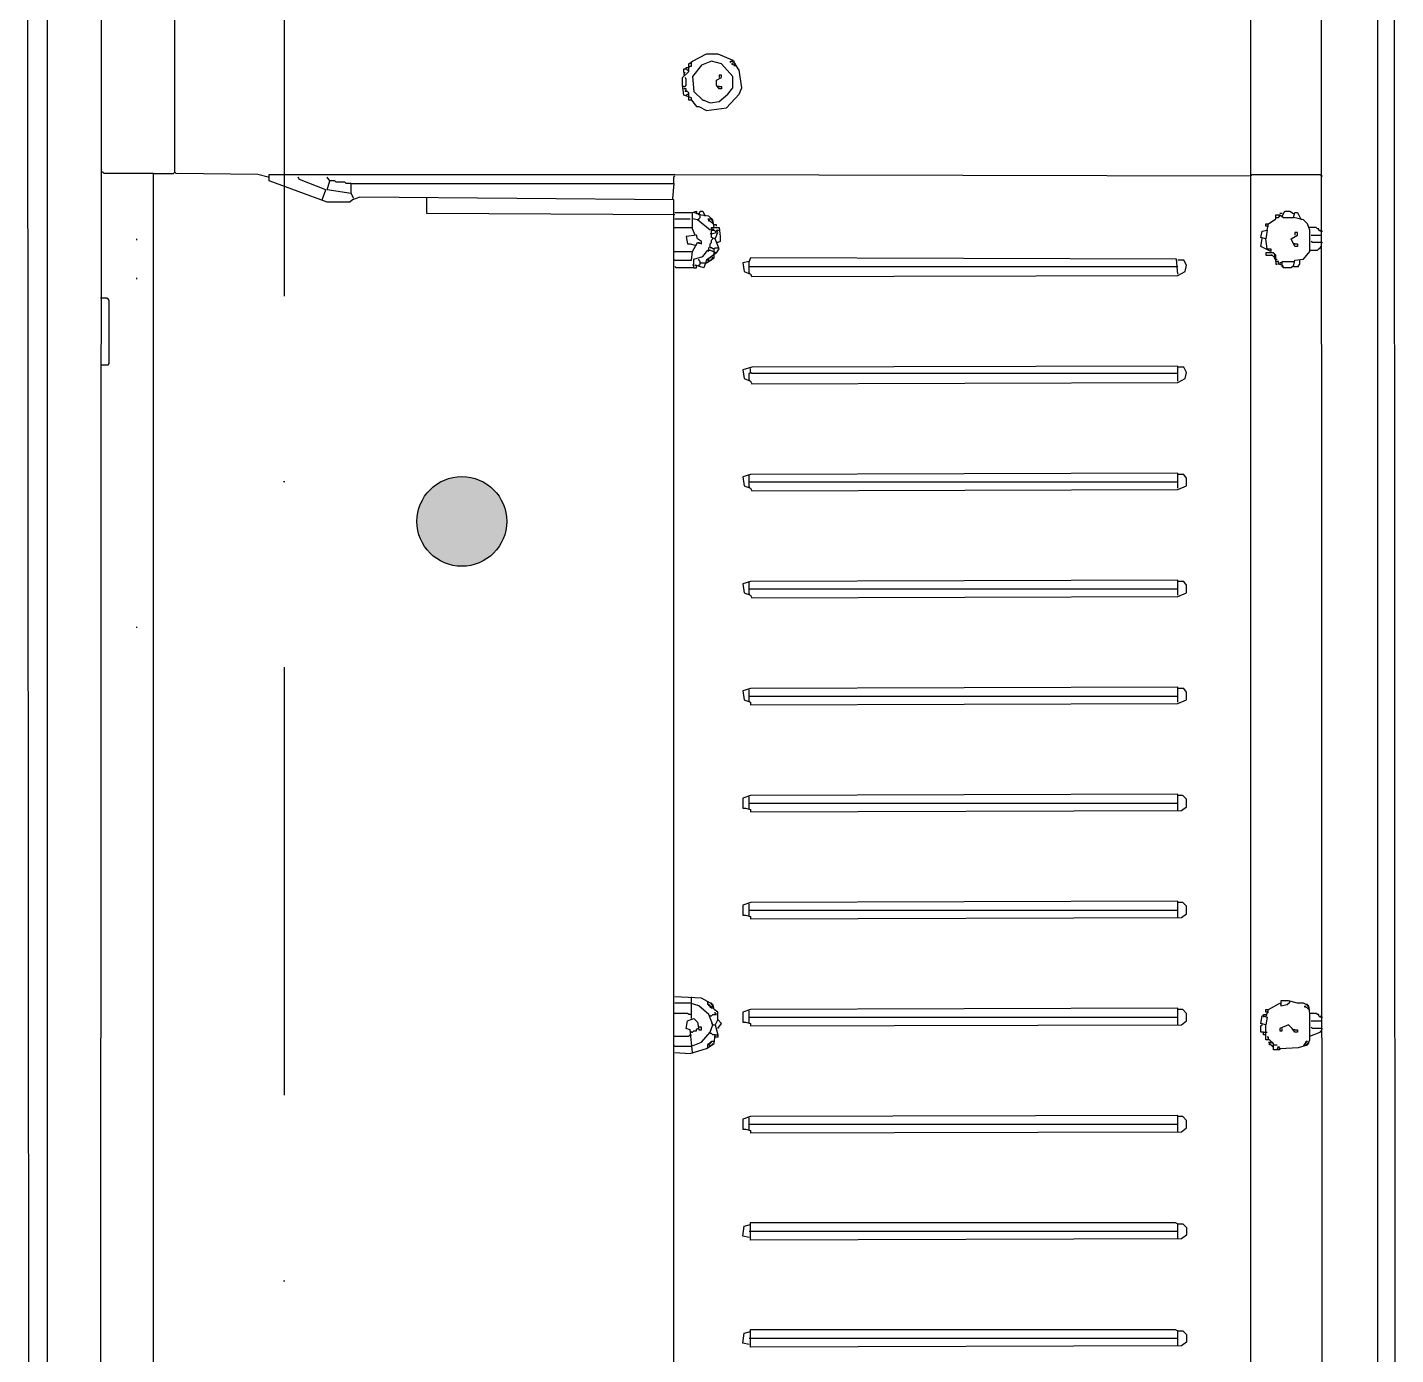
# Model space of a CAD drawing. Extents: x 3792242 to 5145247, y -1546315 to -1031918.
# Drawn here: x 4033513 to 4034280, y -1491905 to -1491160 of the extents above; entities that cross this region are included whole.
import ezdxf

# ---------------------------------------------------------------- set-up
doc = ezdxf.new("R2010")
doc.units = 0
doc.header["$MEASUREMENT"] = 0
doc.linetypes.add('BODKOCIARKOVANA_3', pattern=[5.6, 3, -1.3, 0, -1.3])
doc.layers.add('osi', color=253, linetype='CONTINUOUS')
doc.layers.add('ZZ-chladenie', color=133, linetype='CONTINUOUS')

msp = doc.modelspace()

# ---------------------------------------------------------------- hatches: boundary and pattern name
at = {"layer": 'ZZ-chladenie'}
h = msp.add_hatch(color=256, dxfattribs=at)
h.dxf.hatch_style = 1
h.paths.add_polyline_path([(4033781.784, -1491437.396, 1), (4033731.469, -1491437.396, 1)])

# ---------------------------------------------------------------- linework, layer by layer
at = {"layer": 'osi', "linetype": 'BODKOCIARKOVANA_3', "ltscale": 80}
msp.add_line((4033657.044, -1487486.244), (4033657.044, -1507826.838), dxfattribs=at)
at = {"layer": 'ZZ-chladenie'}
for p, q in [((4033524.441, -1492530.108), (4033524.441, -1490842.64)), ((4034270.034, -1491908.781), (4034270.034, -1490842.64)), ((4033514.557, -1492529.402), (4033513.144, -1490863.822)), ((4033595.753, -1491241.56), (4033595.753, -1490864.528)), ((4034198.723, -1492429.848), (4034198.723, -1490864.528)), ((4034238.967, -1492287.226), (4034238.262, -1490864.528)), ((4034279.918, -1492397.37), (4034279.213, -1490864.528)), ((4033554.095, -1492530.108), (4033554.801, -1491044.572)), ((4033885.941, -1491179.428), (4033893.707, -1491175.192)), ((4033893.707, -1491175.192), (4033900.062, -1491175.192)), ((4033900.062, -1491175.192), (4033908.534, -1491178.722)), ((4033882.41, -1491183.664), (4033882.41, -1491182.958)), ((4033882.41, -1491182.958), (4033883.822, -1491182.958)), ((4033883.822, -1491180.84), (4033885.941, -1491179.428)), ((4033883.822, -1491185.077), (4033883.822, -1491180.84)), ((4033883.822, -1491182.958), (4033884.529, -1491182.252)), ((4033884.529, -1491182.252), (4033885.234, -1491182.252)), ((4033885.234, -1491180.84), (4033885.234, -1491180.134)), ((4033885.234, -1491182.252), (4033885.234, -1491180.84)), ((4033890.883, -1491181.546), (4033885.941, -1491187.901)), ((4033896.532, -1491179.428), (4033890.883, -1491181.546)), ((4033902.18, -1491180.84), (4033896.532, -1491179.428)), ((4033908.534, -1491187.901), (4033902.18, -1491180.84)), ((4033908.534, -1491178.722), (4033907.122, -1491180.134)), ((4033907.122, -1491180.134), (4033907.122, -1491179.428)), ((4033907.122, -1491179.428), (4033908.534, -1491179.428)), ((4033909.24, -1491180.134), (4033907.828, -1491180.84)), ((4033907.828, -1491180.84), (4033910.653, -1491182.252)), ((4033909.24, -1491179.428), (4033908.534, -1491179.428)), ((4033909.24, -1491180.134), (4033909.24, -1491179.428)), ((4033909.946, -1491180.84), (4033909.24, -1491180.134)), ((4033912.065, -1491184.37), (4033909.24, -1491180.134)), ((4033909.24, -1491181.546), (4033909.946, -1491180.84)), ((4033909.24, -1491181.546), (4033909.24, -1491182.252)), ((4033880.292, -1491188.606), (4033883.822, -1491185.077)), ((4033880.292, -1491192.843), (4033880.292, -1491188.606)), ((4033880.998, -1491185.782), (4033880.998, -1491183.664)), ((4033880.998, -1491183.664), (4033882.41, -1491183.664)), ((4033880.998, -1491185.782), (4033881.704, -1491185.782)), ((4033881.704, -1491185.782), (4033880.998, -1491186.489)), ((4033880.998, -1491186.489), (4033880.998, -1491187.194)), ((4033880.998, -1491187.194), (4033881.704, -1491187.194)), ((4033882.41, -1491189.313), (4033881.704, -1491188.606)), ((4033882.41, -1491183.664), (4033883.117, -1491184.37)), ((4033882.41, -1491192.843), (4033882.41, -1491189.313)), ((4033883.117, -1491184.37), (4033883.822, -1491184.37)), ((4033885.941, -1491187.901), (4033886.646, -1491196.373)), ((4033899.356, -1491190.018), (4033902.18, -1491188.606)), ((4033899.356, -1491192.843), (4033899.356, -1491190.018)), ((4033902.18, -1491187.194), (4033900.768, -1491187.194)), ((4033900.768, -1491187.194), (4033900.768, -1491188.606)), ((4033902.18, -1491188.606), (4033902.18, -1491187.194)), ((4033908.534, -1491194.255), (4033908.534, -1491187.901)), ((4033913.477, -1491194.255), (4033912.065, -1491184.37)), ((4033880.998, -1491198.492), (4033880.292, -1491192.843)), ((4033880.998, -1491193.549), (4033880.292, -1491193.549)), ((4033880.998, -1491193.549), (4033881.704, -1491193.549)), ((4033882.41, -1491194.961), (4033880.998, -1491194.961)), ((4033885.234, -1491199.904), (4033880.998, -1491198.492)), ((4033881.704, -1491193.549), (4033882.41, -1491192.843)), ((4033881.704, -1491196.373), (4033882.41, -1491195.667)), ((4033883.117, -1491196.373), (4033881.704, -1491196.373)), ((4033882.41, -1491195.667), (4033882.41, -1491194.961)), ((4033882.41, -1491198.492), (4033883.117, -1491197.785)), ((4033883.822, -1491197.08), (4033883.117, -1491196.373)), ((4033883.117, -1491197.785), (4033883.822, -1491197.785)), ((4033883.822, -1491199.904), (4033883.822, -1491197.08)), ((4033886.646, -1491196.373), (4033891.589, -1491201.316)), ((4033900.768, -1491194.961), (4033899.356, -1491192.843)), ((4033900.768, -1491193.549), (4033900.062, -1491193.549)), ((4033900.768, -1491193.549), (4033902.18, -1491193.549)), ((4033902.18, -1491194.961), (4033900.768, -1491194.961)), ((4033900.768, -1491202.021), (4033905.71, -1491197.785)), ((4033902.18, -1491193.549), (4033902.18, -1491194.961)), ((4033905.004, -1491205.552), (4033912.065, -1491197.785)), ((4033905.71, -1491197.785), (4033908.534, -1491194.255)), ((4033912.065, -1491197.785), (4033913.477, -1491194.255)), ((4033883.822, -1491201.316), (4033883.822, -1491199.904)), ((4033885.234, -1491201.316), (4033883.822, -1491201.316)), ((4033885.234, -1491201.316), (4033885.234, -1491199.904)), ((4033885.234, -1491201.316), (4033885.941, -1491202.021)), ((4033885.234, -1491201.316), (4033888.059, -1491204.846)), ((4033888.059, -1491204.846), (4033889.471, -1491204.846)), ((4033889.471, -1491204.846), (4033893.707, -1491206.964)), ((4033891.589, -1491201.316), (4033892.295, -1491201.316)), ((4033892.295, -1491201.316), (4033895.825, -1491202.728)), ((4033893.707, -1491206.964), (4033905.004, -1491205.552)), ((4033895.825, -1491202.728), (4033900.768, -1491202.021)), ((4033555.508, -1491241.56), (4033554.801, -1491241.56)), ((4033556.214, -1491242.267), (4033555.508, -1491241.56)), ((4033583.75, -1491242.267), (4033556.214, -1491242.267)), ((4033583.75, -1492429.848), (4033583.75, -1491242.267)), ((4033583.75, -1491242.267), (4033595.047, -1491242.267)), ((4033595.047, -1491242.267), (4033595.753, -1491241.56)), ((4033596.459, -1491242.267), (4033595.753, -1491241.56)), ((4033642.352, -1491242.973), (4033596.459, -1491242.267)), ((4033648.001, -1491244.385), (4033642.352, -1491242.973)), ((4033648.706, -1491246.503), (4033648.706, -1491242.973)), ((4033648.706, -1491242.973), (4033876.056, -1491242.973)), ((4033665.652, -1491245.797), (4033664.946, -1491244.385)), ((4033682.597, -1491246.503), (4033681.185, -1491244.385)), ((4033875.35, -1491244.385), (4033876.056, -1491243.679)), ((4033875.35, -1491247.915), (4033875.35, -1491244.385)), ((4033876.056, -1491242.973), (4034198.723, -1491243.679)), ((4034198.723, -1491243.679), (4034199.428, -1491242.973)), ((4034199.428, -1491242.973), (4034237.555, -1491242.973)), ((4034237.555, -1491242.973), (4034238.262, -1491243.679)), ((4034238.262, -1491243.679), (4034238.967, -1491243.679)), ((4033681.185, -1491258.506), (4033648.706, -1491246.503)), ((4033680.479, -1491251.446), (4033665.652, -1491245.797)), ((4033678.361, -1491257.094), (4033680.479, -1491251.446)), ((4033681.185, -1491251.446), (4033682.597, -1491246.503)), ((4033694.6, -1491253.563), (4033681.185, -1491251.446)), ((4033685.421, -1491246.503), (4033682.597, -1491246.503)), ((4033686.127, -1491247.209), (4033685.421, -1491246.503)), ((4033691.07, -1491247.209), (4033686.127, -1491247.209)), ((4033691.776, -1491247.915), (4033691.07, -1491247.209)), ((4033694.6, -1491247.915), (4033691.776, -1491247.915)), ((4033694.6, -1491253.563), (4033694.6, -1491247.915)), ((4033694.6, -1491247.915), (4033875.35, -1491247.915)), ((4033875.35, -1491247.915), (4033874.643, -1491256.388)), ((4033693.894, -1491258.506), (4033681.185, -1491258.506)), ((4033695.306, -1491257.094), (4033693.894, -1491258.506)), ((4033696.012, -1491256.388), (4033694.6, -1491253.563)), ((4033699.543, -1491255.682), (4033695.306, -1491257.094)), ((4033875.35, -1491257.094), (4033699.543, -1491255.682)), ((4033736.963, -1491256.388), (4033736.963, -1491255.682)), ((4033736.963, -1491264.86), (4033736.963, -1491256.388)), ((4033874.643, -1491256.388), (4033874.643, -1491257.094)), ((4033875.35, -1492402.313), (4033875.35, -1491257.094)), ((4033876.056, -1491265.567), (4033736.963, -1491264.86)), ((4033876.056, -1491264.154), (4033885.234, -1491264.154)), ((4033876.056, -1491267.685), (4033884.529, -1491267.685)), ((4033885.941, -1491264.154), (4033888.059, -1491263.448)), ((4033885.941, -1491273.333), (4033885.941, -1491264.154)), ((4033888.765, -1491268.391), (4033885.941, -1491267.685)), ((4033888.059, -1491264.86), (4033886.646, -1491264.154)), ((4033888.059, -1491263.448), (4033888.059, -1491264.86)), ((4033888.059, -1491264.86), (4033889.471, -1491264.86)), ((4033889.471, -1491265.567), (4033890.177, -1491263.448)), ((4033890.177, -1491265.567), (4033889.471, -1491264.86)), ((4033895.12, -1491266.272), (4033889.471, -1491265.567)), ((4033889.471, -1491267.685), (4033890.177, -1491266.979)), ((4033889.471, -1491268.391), (4033889.471, -1491267.685)), ((4033890.177, -1491263.448), (4033891.589, -1491263.448)), ((4033890.177, -1491266.272), (4033890.177, -1491265.567)), ((4033890.177, -1491266.979), (4033890.177, -1491266.272)), ((4033891.589, -1491263.448), (4033893.001, -1491266.272)), ((4033897.944, -1491271.215), (4033894.413, -1491267.685)), ((4033894.413, -1491267.685), (4033895.825, -1491267.685)), ((4033897.237, -1491268.391), (4033895.12, -1491266.272)), ((4033896.532, -1491267.685), (4033895.825, -1491267.685)), ((4033896.532, -1491268.391), (4033896.532, -1491267.685)), ((4034208.607, -1491270.509), (4034212.843, -1491267.685)), ((4034212.843, -1491267.685), (4034212.843, -1491265.567)), ((4034212.843, -1491265.567), (4034214.961, -1491265.567)), ((4034212.843, -1491266.979), (4034214.255, -1491266.979)), ((4034214.255, -1491266.979), (4034214.961, -1491266.272)), ((4034214.961, -1491266.272), (4034214.255, -1491266.272)), ((4034216.374, -1491264.86), (4034214.961, -1491264.86)), ((4034214.961, -1491265.567), (4034217.08, -1491266.979)), ((4034216.374, -1491266.272), (4034217.786, -1491263.448)), ((4034216.374, -1491266.272), (4034216.374, -1491266.979)), ((4034217.08, -1491266.979), (4034222.728, -1491266.979)), ((4034217.786, -1491263.448), (4034220.61, -1491263.448)), ((4034220.61, -1491263.448), (4034222.728, -1491264.86)), ((4034222.728, -1491266.979), (4034223.434, -1491264.154)), ((4034228.376, -1491268.391), (4034222.728, -1491266.979)), ((4034223.434, -1491264.154), (4034224.846, -1491264.154)), ((4034224.846, -1491264.154), (4034226.964, -1491268.391)), ((4033875.35, -1491272.627), (4033885.234, -1491272.627)), ((4033887.353, -1491276.863), (4033885.941, -1491273.333)), ((4033895.825, -1491274.039), (4033888.765, -1491268.391)), ((4033895.12, -1491269.097), (4033895.12, -1491268.391)), ((4033895.825, -1491269.097), (4033895.12, -1491269.097)), ((4033895.825, -1491269.097), (4033896.532, -1491269.803)), ((4033897.237, -1491269.097), (4033896.532, -1491268.391)), ((4033896.532, -1491269.803), (4033897.237, -1491269.097)), ((4033896.532, -1491269.803), (4033897.237, -1491269.097)), ((4033896.532, -1491278.275), (4033896.532, -1491272.627)), ((4033896.532, -1491272.627), (4033900.768, -1491272.627)), ((4033897.237, -1491273.333), (4033896.532, -1491274.039)), ((4033896.532, -1491274.039), (4033897.944, -1491274.039)), ((4033896.532, -1491276.157), (4033899.356, -1491275.451)), ((4033897.944, -1491272.627), (4033897.237, -1491268.391)), ((4033899.356, -1491275.451), (4033897.237, -1491273.333)), ((4033899.356, -1491271.215), (4033897.944, -1491271.215)), ((4033898.649, -1491278.982), (4033900.062, -1491275.451)), ((4033899.356, -1491271.921), (4033899.356, -1491271.215)), ((4033900.062, -1491275.451), (4033899.356, -1491274.039)), ((4033899.356, -1491274.039), (4033900.768, -1491274.039)), ((4033900.768, -1491272.627), (4033901.474, -1491277.57)), ((4034204.371, -1491278.275), (4034205.077, -1491274.745)), ((4034205.077, -1491274.745), (4034207.901, -1491274.039)), ((4034207.195, -1491271.921), (4034207.195, -1491270.509)), ((4034207.195, -1491270.509), (4034208.607, -1491270.509)), ((4034207.901, -1491271.921), (4034207.195, -1491271.921)), ((4034207.901, -1491274.039), (4034207.195, -1491278.982)), ((4034207.901, -1491274.039), (4034208.607, -1491270.509)), ((4034207.901, -1491271.921), (4034208.607, -1491271.921)), ((4034224.846, -1491275.451), (4034223.434, -1491275.451)), ((4034223.434, -1491275.451), (4034223.434, -1491276.863)), ((4034224.846, -1491276.863), (4034224.846, -1491275.451)), ((4034230.495, -1491270.509), (4034228.376, -1491268.391)), ((4034231.907, -1491274.039), (4034230.495, -1491270.509)), ((4034235.437, -1491272.627), (4034231.2, -1491272.627)), ((4034231.907, -1491286.042), (4034231.907, -1491274.039)), ((4034236.143, -1491273.333), (4034235.437, -1491272.627)), ((4034236.849, -1491273.333), (4034236.143, -1491273.333)), ((4034236.849, -1491274.039), (4034236.849, -1491273.333)), ((4034237.555, -1491274.745), (4034236.849, -1491274.039)), ((4034238.262, -1491274.745), (4034237.555, -1491274.039)), ((4034238.262, -1491274.745), (4034237.555, -1491274.745)), ((4034238.262, -1491274.745), (4034238.967, -1491274.745)), ((4033574.571, -1491279.687), (4033574.571, -1491278.982)), ((4033888.059, -1491276.863), (4033882.41, -1491277.57)), ((4033882.41, -1491277.57), (4033883.117, -1491281.806)), ((4033883.117, -1491281.806), (4033884.529, -1491281.806)), ((4033884.529, -1491281.806), (4033887.353, -1491282.511)), ((4033885.941, -1491286.042), (4033888.765, -1491281.099)), ((4033887.353, -1491282.511), (4033888.059, -1491282.511)), ((4033888.765, -1491278.982), (4033888.059, -1491276.863)), ((4033890.883, -1491280.394), (4033888.765, -1491278.982)), ((4033888.765, -1491281.099), (4033889.471, -1491281.099)), ((4033889.471, -1491281.099), (4033889.471, -1491281.806)), ((4033889.471, -1491281.099), (4033890.883, -1491281.806)), ((4033890.883, -1491281.806), (4033890.883, -1491280.394)), ((4033896.532, -1491276.157), (4033895.825, -1491276.157)), ((4033895.825, -1491281.806), (4033896.532, -1491281.099)), ((4033895.825, -1491283.218), (4033895.825, -1491281.806)), ((4033898.649, -1491278.982), (4033896.532, -1491278.275)), ((4033896.532, -1491279.687), (4033897.237, -1491278.982)), ((4033896.532, -1491281.099), (4033896.532, -1491279.687)), ((4033897.237, -1491278.982), (4033897.237, -1491278.275)), ((4033900.768, -1491284.63), (4033898.649, -1491278.982)), ((4033900.062, -1491281.099), (4033899.356, -1491281.099)), ((4033901.474, -1491280.394), (4033900.062, -1491281.099)), ((4033901.474, -1491277.57), (4033901.474, -1491280.394)), ((4034207.195, -1491278.982), (4034204.371, -1491278.275)), ((4034204.371, -1491283.218), (4034205.077, -1491278.982)), ((4034205.077, -1491278.982), (4034205.077, -1491278.275)), ((4034207.901, -1491284.63), (4034207.195, -1491278.982)), ((4034221.316, -1491278.982), (4034224.846, -1491276.863)), ((4034223.434, -1491283.218), (4034221.316, -1491278.982)), ((4034223.434, -1491281.806), (4034222.728, -1491281.806)), ((4034223.434, -1491281.806), (4034224.846, -1491281.806)), ((4034224.846, -1491281.806), (4034224.846, -1491283.218)), ((4034232.613, -1491276.863), (4034238.262, -1491276.863)), ((4034233.319, -1491281.099), (4034232.613, -1491280.394)), ((4034238.262, -1491281.099), (4034233.319, -1491281.099)), ((4034238.262, -1491281.099), (4034238.967, -1491281.099)), ((4033875.35, -1491286.042), (4033885.234, -1491286.042)), ((4033885.234, -1491290.985), (4033885.941, -1491286.042)), ((4033886.646, -1491290.278), (4033891.589, -1491288.866)), ((4033886.646, -1491295.221), (4033886.646, -1491290.278)), ((4033889.471, -1491290.985), (4033889.471, -1491290.278)), ((4033891.589, -1491288.866), (4033894.413, -1491285.336)), ((4033899.356, -1491286.748), (4033893.707, -1491290.985)), ((4033893.707, -1491292.397), (4033897.944, -1491289.573)), ((4033895.12, -1491285.336), (4033894.413, -1491286.042)), ((4033894.413, -1491285.336), (4033895.825, -1491285.336)), ((4033894.413, -1491290.985), (4033895.12, -1491290.278)), ((4033895.12, -1491283.924), (4033895.825, -1491283.218)), ((4033895.12, -1491285.336), (4033895.12, -1491283.924)), ((4033895.12, -1491290.278), (4033895.12, -1491289.573)), ((4033895.12, -1491289.573), (4033895.825, -1491289.573)), ((4033896.532, -1491283.924), (4033895.825, -1491283.924)), ((4033895.825, -1491285.336), (4033899.356, -1491286.748)), ((4033896.532, -1491288.866), (4033895.825, -1491289.573)), ((4033897.237, -1491284.63), (4033896.532, -1491283.924)), ((4033897.237, -1491289.573), (4033896.532, -1491288.866)), ((4033896.532, -1491290.278), (4033897.237, -1491289.573)), ((4033896.532, -1491290.985), (4033896.532, -1491290.278)), ((4033897.944, -1491284.63), (4033897.237, -1491284.63)), ((4033897.944, -1491284.63), (4033898.649, -1491283.924)), ((4033897.944, -1491286.042), (4033897.944, -1491284.63)), ((4033897.944, -1491287.454), (4033897.944, -1491286.042)), ((4033897.944, -1491289.573), (4033897.944, -1491287.454)), ((4033898.649, -1491283.924), (4033900.062, -1491283.924)), ((4033899.356, -1491286.748), (4033900.768, -1491284.63)), ((4033918.419, -1491289.573), (4033917.713, -1491291.69)), ((4034157.065, -1491290.278), (4033918.419, -1491289.573)), ((4034157.771, -1491298.751), (4034157.065, -1491290.278)), ((4034210.019, -1491286.042), (4034204.371, -1491283.218)), ((4034211.431, -1491286.748), (4034207.195, -1491286.748)), ((4034207.195, -1491286.748), (4034207.195, -1491288.16)), ((4034207.195, -1491288.16), (4034210.725, -1491288.16)), ((4034207.901, -1491284.63), (4034210.019, -1491284.63)), ((4034210.019, -1491284.63), (4034210.019, -1491286.042)), ((4034210.725, -1491288.16), (4034210.019, -1491288.16)), ((4034211.431, -1491288.866), (4034210.725, -1491288.16)), ((4034210.725, -1491288.16), (4034212.137, -1491289.573)), ((4034212.843, -1491288.16), (4034211.431, -1491286.748)), ((4034212.137, -1491287.454), (4034211.431, -1491287.454)), ((4034212.137, -1491289.573), (4034211.431, -1491288.866)), ((4034212.137, -1491288.16), (4034212.137, -1491287.454)), ((4034212.137, -1491289.573), (4034212.137, -1491288.16)), ((4034212.137, -1491290.278), (4034212.137, -1491289.573)), ((4034212.843, -1491290.278), (4034212.137, -1491290.278)), ((4034212.843, -1491291.69), (4034212.843, -1491288.16)), ((4034212.843, -1491290.278), (4034213.549, -1491290.278)), ((4034224.846, -1491283.218), (4034223.434, -1491283.218)), ((4034223.434, -1491290.985), (4034228.376, -1491290.278)), ((4034228.376, -1491290.278), (4034231.907, -1491286.042)), ((4034231.907, -1491285.336), (4034236.143, -1491285.336)), ((4034236.143, -1491285.336), (4034236.849, -1491284.63)), ((4034236.849, -1491284.63), (4034237.555, -1491283.924)), ((4034237.555, -1491283.924), (4034238.262, -1491283.218)), ((4033876.056, -1491290.985), (4033875.35, -1491290.985)), ((4033876.056, -1491290.985), (4033885.234, -1491290.985)), ((4033876.762, -1491295.221), (4033876.056, -1491294.515)), ((4033886.646, -1491295.221), (4033876.762, -1491295.221)), ((4033886.646, -1491293.809), (4033885.941, -1491293.809)), ((4033886.646, -1491295.221), (4033888.059, -1491295.221)), ((4033892.295, -1491295.221), (4033887.353, -1491293.809)), ((4033887.353, -1491293.809), (4033888.059, -1491293.809)), ((4033888.059, -1491293.809), (4033888.059, -1491294.515)), ((4033888.059, -1491295.221), (4033888.059, -1491294.515)), ((4033890.177, -1491291.69), (4033889.471, -1491290.985)), ((4033889.471, -1491293.809), (4033890.177, -1491293.102)), ((4033889.471, -1491294.515), (4033889.471, -1491293.809)), ((4033890.177, -1491293.102), (4033890.177, -1491291.69)), ((4033890.177, -1491292.397), (4033893.707, -1491292.397)), ((4033893.707, -1491290.985), (4033892.295, -1491295.221)), ((4033894.413, -1491290.985), (4033895.12, -1491291.69)), ((4033895.12, -1491291.69), (4033894.413, -1491290.985)), ((4033895.12, -1491291.69), (4033895.825, -1491290.985)), ((4033895.825, -1491290.985), (4033896.532, -1491290.985)), ((4033917.713, -1491291.69), (4033914.183, -1491292.397)), ((4033914.183, -1491292.397), (4033914.889, -1491297.339)), ((4033914.889, -1491297.339), (4033918.419, -1491298.751)), ((4033917.713, -1491298.045), (4033917.713, -1491291.69)), ((4033917.713, -1491294.515), (4034157.771, -1491294.515)), ((4033917.713, -1491298.045), (4033917.713, -1491298.751)), ((4034161.301, -1491290.985), (4034157.771, -1491290.985)), ((4034157.771, -1491299.457), (4034162.008, -1491297.339)), ((4034162.713, -1491293.809), (4034161.301, -1491290.985)), ((4034162.008, -1491297.339), (4034162.713, -1491293.809)), ((4034212.843, -1491291.69), (4034212.843, -1491293.102)), ((4034214.255, -1491291.69), (4034212.843, -1491291.69)), ((4034212.843, -1491293.102), (4034213.549, -1491293.102)), ((4034214.255, -1491293.102), (4034214.255, -1491291.69)), ((4034216.374, -1491293.809), (4034214.255, -1491293.102)), ((4034216.374, -1491292.397), (4034214.961, -1491292.397)), ((4034214.961, -1491292.397), (4034214.961, -1491293.102)), ((4034216.374, -1491294.515), (4034216.374, -1491291.69)), ((4034216.374, -1491291.69), (4034222.728, -1491291.69)), ((4034216.374, -1491293.809), (4034217.08, -1491294.515)), ((4034217.08, -1491295.221), (4034216.374, -1491294.515)), ((4034221.316, -1491295.221), (4034217.08, -1491295.221)), ((4034222.022, -1491294.515), (4034221.316, -1491295.221)), ((4034222.728, -1491294.515), (4034222.022, -1491294.515)), ((4034222.728, -1491294.515), (4034223.434, -1491290.985)), ((4034222.728, -1491294.515), (4034225.552, -1491294.515)), ((4034225.552, -1491293.809), (4034226.258, -1491293.102)), ((4034225.552, -1491294.515), (4034225.552, -1491293.809)), ((4034226.258, -1491293.102), (4034226.258, -1491290.985)), ((4033574.571, -1491301.575), (4033574.571, -1491300.869)), ((4033918.419, -1491298.751), (4033919.125, -1491300.163)), ((4033919.125, -1491300.163), (4034157.771, -1491299.457)), ((4033557.626, -1491312.166), (4033554.095, -1491312.166)), ((4033558.332, -1491312.872), (4033557.626, -1491312.166)), ((4033559.038, -1491313.578), (4033558.332, -1491312.872)), ((4033559.038, -1491348.881), (4033559.038, -1491313.578)), ((4033554.095, -1491349.587), (4033558.332, -1491349.587)), ((4033558.332, -1491349.587), (4033559.038, -1491348.881)), ((4033919.125, -1491350.999), (4033914.183, -1491352.411)), ((4033918.419, -1491353.823), (4033918.419, -1491351.705)), ((4034157.771, -1491350.293), (4033919.125, -1491350.999)), ((4034157.771, -1491358.765), (4034157.771, -1491350.293)), ((4034161.301, -1491350.999), (4034157.771, -1491350.999)), ((4034162.713, -1491353.823), (4034161.301, -1491350.999)), ((4033914.183, -1491352.411), (4033914.889, -1491357.353)), ((4033914.889, -1491357.353), (4033918.419, -1491358.765)), ((4033917.713, -1491354.529), (4033918.419, -1491353.823)), ((4033917.713, -1491358.06), (4033917.713, -1491354.529)), ((4033917.713, -1491358.06), (4033917.713, -1491358.765)), ((4033919.125, -1491354.529), (4033918.419, -1491353.823)), ((4033918.419, -1491358.765), (4033919.125, -1491360.177)), ((4034157.771, -1491354.529), (4033919.125, -1491354.529)), ((4033919.125, -1491360.177), (4034157.771, -1491359.472)), ((4034157.771, -1491359.472), (4034162.008, -1491357.353)), ((4034162.008, -1491357.353), (4034162.713, -1491353.823)), ((4033918.419, -1491411.014), (4033914.183, -1491412.426)), ((4033914.183, -1491412.426), (4033914.889, -1491417.368)), ((4033917.713, -1491418.074), (4033917.713, -1491411.719)), ((4034157.771, -1491410.307), (4033918.419, -1491411.014)), ((4034157.771, -1491418.78), (4034157.771, -1491410.307)), ((4034161.301, -1491411.014), (4034157.771, -1491411.014)), ((4034162.713, -1491413.131), (4034161.301, -1491411.014)), ((4034162.713, -1491417.368), (4034162.713, -1491413.131)), ((4033914.889, -1491417.368), (4033918.419, -1491418.78)), ((4033917.713, -1491415.25), (4034157.771, -1491415.25)), ((4033917.713, -1491418.074), (4033917.713, -1491418.78)), ((4033918.419, -1491418.78), (4033919.125, -1491420.192)), ((4033919.125, -1491420.192), (4034157.771, -1491419.486)), ((4034157.771, -1491419.486), (4034162.713, -1491417.368)), ((4033918.419, -1491471.028), (4033914.183, -1491472.44)), ((4033914.183, -1491472.44), (4033914.889, -1491477.383)), ((4033917.713, -1491478.089), (4033917.713, -1491471.734)), ((4034157.771, -1491470.322), (4033918.419, -1491471.028)), ((4034157.771, -1491478.795), (4034157.771, -1491470.322)), ((4034161.301, -1491471.028), (4034157.771, -1491471.028)), ((4034162.713, -1491473.146), (4034161.301, -1491471.028)), ((4034162.713, -1491477.383), (4034162.713, -1491473.146)), ((4033914.889, -1491477.383), (4033918.419, -1491478.795)), ((4033917.713, -1491475.264), (4034157.771, -1491475.264)), ((4033917.713, -1491478.089), (4033917.713, -1491478.795)), ((4033918.419, -1491478.795), (4033919.125, -1491480.207)), ((4033919.125, -1491480.207), (4034157.771, -1491479.501)), ((4034157.771, -1491479.501), (4034162.713, -1491477.383)), ((4033574.571, -1491497.152), (4033574.571, -1491496.446)), ((4033918.419, -1491531.043), (4033914.183, -1491532.455)), ((4033914.183, -1491532.455), (4033914.889, -1491537.397)), ((4033917.713, -1491538.103), (4033917.713, -1491531.749)), ((4033917.713, -1491535.279), (4034157.771, -1491535.279)), ((4034157.771, -1491530.336), (4033918.419, -1491531.043)), ((4034157.771, -1491538.809), (4034157.771, -1491530.336)), ((4034161.301, -1491531.043), (4034157.771, -1491531.043)), ((4034162.713, -1491533.161), (4034161.301, -1491531.043)), ((4034162.713, -1491537.397), (4034162.713, -1491533.161)), ((4033914.889, -1491537.397), (4033918.419, -1491538.809)), ((4033917.713, -1491538.103), (4033917.713, -1491538.809)), ((4033918.419, -1491538.809), (4033918.419, -1491540.221)), ((4033918.419, -1491540.221), (4034157.771, -1491539.515)), ((4034157.771, -1491539.515), (4034162.713, -1491537.397)), ((4033918.419, -1491591.057), (4033914.183, -1491592.469)), ((4033914.183, -1491592.469), (4033914.183, -1491598.117)), ((4033917.713, -1491598.824), (4033917.713, -1491591.763)), ((4033917.713, -1491595.293), (4034157.771, -1491595.293)), ((4034157.771, -1491590.351), (4033918.419, -1491591.057)), ((4034157.771, -1491599.53), (4034157.771, -1491590.351)), ((4034160.596, -1491591.057), (4034157.771, -1491591.057)), ((4034159.889, -1491599.53), (4034162.713, -1491597.412)), ((4034162.713, -1491593.176), (4034160.596, -1491591.057)), ((4034162.713, -1491597.412), (4034162.713, -1491593.176)), ((4033914.183, -1491598.117), (4033915.595, -1491598.117)), ((4033915.595, -1491598.117), (4033918.419, -1491598.824)), ((4033918.419, -1491598.824), (4033918.419, -1491600.236)), ((4033918.419, -1491600.236), (4034159.889, -1491599.53)), ((4033918.419, -1491651.072), (4033914.183, -1491652.484)), ((4034157.771, -1491650.366), (4033918.419, -1491651.072)), ((4034157.771, -1491659.544), (4034157.771, -1491650.366)), ((4034160.596, -1491651.072), (4034157.771, -1491651.072)), ((4034162.713, -1491653.19), (4034160.596, -1491651.072)), ((4033914.183, -1491652.484), (4033914.183, -1491658.132)), ((4033914.183, -1491658.132), (4033915.595, -1491658.132)), ((4033915.595, -1491658.132), (4033918.419, -1491658.838)), ((4033917.713, -1491658.838), (4033917.713, -1491651.778)), ((4033917.713, -1491655.308), (4034157.771, -1491655.308)), ((4033918.419, -1491658.838), (4033918.419, -1491660.25)), ((4034159.889, -1491659.544), (4034162.713, -1491657.426)), ((4034162.713, -1491657.426), (4034162.713, -1491653.19)), ((4033918.419, -1491660.25), (4034159.889, -1491659.544)), ((4033890.883, -1491704.732), (4033876.056, -1491704.026)), ((4033885.234, -1491704.732), (4033885.234, -1491704.026)), ((4033885.234, -1491708.262), (4033885.234, -1491704.732)), ((4033897.237, -1491708.262), (4033890.883, -1491704.732)), ((4033884.529, -1491707.556), (4033876.056, -1491707.556)), ((4033889.471, -1491708.968), (4033884.529, -1491707.556)), ((4033885.234, -1491716.029), (4033885.234, -1491708.262)), ((4033895.12, -1491713.91), (4033889.471, -1491708.968)), ((4033894.413, -1491706.85), (4033893.707, -1491706.144)), ((4033894.413, -1491708.262), (4033894.413, -1491706.85)), ((4033895.12, -1491708.262), (4033894.413, -1491708.262)), ((4033895.12, -1491708.968), (4033895.12, -1491708.262)), ((4033895.825, -1491708.968), (4033895.12, -1491708.262)), ((4033895.825, -1491708.968), (4033895.12, -1491708.968)), ((4033896.532, -1491707.556), (4033895.825, -1491707.556)), ((4033895.825, -1491708.968), (4033896.532, -1491709.674)), ((4033895.825, -1491709.674), (4033895.825, -1491708.968)), ((4033896.532, -1491710.38), (4033895.825, -1491709.674)), ((4033896.532, -1491708.262), (4033896.532, -1491707.556)), ((4033897.237, -1491708.968), (4033896.532, -1491708.262)), ((4033896.532, -1491709.674), (4033897.237, -1491708.968)), ((4033896.532, -1491709.674), (4033897.237, -1491708.968)), ((4033897.944, -1491710.38), (4033896.532, -1491710.38)), ((4033897.944, -1491711.086), (4033897.237, -1491708.262)), ((4033900.062, -1491712.498), (4033897.944, -1491711.086)), ((4033898.649, -1491713.205), (4033898.649, -1491712.498)), ((4033900.062, -1491716.734), (4033900.062, -1491712.498)), ((4033918.419, -1491711.086), (4033914.183, -1491712.498)), ((4033914.183, -1491712.498), (4033914.183, -1491718.146)), ((4033917.713, -1491718.853), (4033917.713, -1491711.792)), ((4034157.771, -1491710.38), (4033918.419, -1491711.086)), ((4034157.771, -1491719.559), (4034157.771, -1491710.38)), ((4034160.596, -1491711.086), (4034157.771, -1491711.086)), ((4034162.713, -1491713.205), (4034160.596, -1491711.086)), ((4034207.195, -1491712.498), (4034207.195, -1491711.086)), ((4034207.195, -1491711.086), (4034208.607, -1491711.086)), ((4034207.195, -1491715.322), (4034208.607, -1491711.086)), ((4034207.901, -1491712.498), (4034207.195, -1491712.498)), ((4034207.901, -1491712.498), (4034208.607, -1491712.498)), ((4034208.607, -1491711.086), (4034214.961, -1491707.556)), ((4034214.961, -1491707.556), (4034215.668, -1491708.262)), ((4034219.904, -1491706.144), (4034215.668, -1491706.144)), ((4034215.668, -1491706.144), (4034215.668, -1491708.968)), ((4034215.668, -1491708.968), (4034219.198, -1491708.262)), ((4034219.198, -1491708.262), (4034220.61, -1491706.85)), ((4034224.846, -1491707.556), (4034219.904, -1491706.144)), ((4034220.61, -1491706.85), (4034220.61, -1491706.144)), ((4034228.376, -1491707.556), (4034224.846, -1491707.556)), ((4034231.2, -1491708.968), (4034228.376, -1491707.556)), ((4034229.083, -1491709.674), (4034229.083, -1491708.968)), ((4034231.2, -1491711.086), (4034229.083, -1491708.968)), ((4034229.788, -1491709.674), (4034229.083, -1491709.674)), ((4034230.495, -1491708.262), (4034229.788, -1491708.262)), ((4034230.495, -1491708.968), (4034230.495, -1491708.262)), ((4034231.2, -1491709.674), (4034230.495, -1491708.968)), ((4034230.495, -1491710.38), (4034231.2, -1491709.674)), ((4034231.2, -1491711.086), (4034230.495, -1491710.38)), ((4034231.907, -1491713.205), (4034231.2, -1491708.968)), ((4034231.2, -1491711.086), (4034231.907, -1491711.086)), ((4033883.117, -1491713.205), (4033875.35, -1491713.205)), ((4033882.41, -1491721.677), (4033883.117, -1491717.441)), ((4033883.822, -1491713.91), (4033883.117, -1491713.205)), ((4033883.117, -1491717.441), (4033886.646, -1491716.029)), ((4033885.234, -1491713.91), (4033883.822, -1491713.91)), ((4033886.646, -1491716.029), (4033888.765, -1491718.146)), ((4033888.765, -1491718.146), (4033889.471, -1491722.383)), ((4033897.237, -1491719.559), (4033895.12, -1491713.91)), ((4033895.825, -1491714.617), (4033895.12, -1491714.617)), ((4033895.825, -1491714.617), (4033896.532, -1491714.617)), ((4033895.825, -1491723.795), (4033897.237, -1491719.559)), ((4033896.532, -1491714.617), (4033897.237, -1491713.91)), ((4033897.237, -1491719.559), (4033896.532, -1491718.853)), ((4033897.237, -1491713.91), (4033899.356, -1491713.91)), ((4033897.237, -1491719.559), (4033898.649, -1491719.559)), ((4033899.356, -1491713.91), (4033898.649, -1491713.205)), ((4033900.062, -1491716.734), (4033898.649, -1491719.559)), ((4033898.649, -1491719.559), (4033900.062, -1491725.208)), ((4033900.062, -1491716.734), (4033900.768, -1491717.441)), ((4033902.18, -1491718.853), (4033900.062, -1491716.734)), ((4033900.062, -1491721.677), (4033902.18, -1491718.853)), ((4033914.183, -1491718.146), (4033915.595, -1491718.146)), ((4033915.595, -1491718.146), (4033918.419, -1491718.853)), ((4033917.713, -1491715.322), (4034157.771, -1491715.322)), ((4033918.419, -1491718.853), (4033918.419, -1491720.265)), ((4033918.419, -1491720.265), (4034159.889, -1491719.559)), ((4034159.889, -1491719.559), (4034162.713, -1491717.441)), ((4034162.713, -1491717.441), (4034162.713, -1491713.205)), ((4034204.371, -1491718.853), (4034205.077, -1491714.617)), ((4034207.195, -1491719.559), (4034204.371, -1491718.853)), ((4034204.371, -1491720.265), (4034205.077, -1491719.559)), ((4034205.077, -1491714.617), (4034205.783, -1491714.617)), ((4034205.077, -1491719.559), (4034205.077, -1491718.853)), ((4034205.783, -1491714.617), (4034205.783, -1491713.91)), ((4034205.783, -1491713.91), (4034207.195, -1491713.91)), ((4034205.783, -1491714.617), (4034205.783, -1491715.322)), ((4034205.783, -1491714.617), (4034207.901, -1491715.322)), ((4034207.195, -1491713.91), (4034207.901, -1491713.91)), ((4034207.901, -1491715.322), (4034207.195, -1491719.559)), ((4034207.195, -1491728.032), (4034207.195, -1491719.559)), ((4034219.904, -1491719.559), (4034214.961, -1491721.677)), ((4034222.022, -1491721.677), (4034219.904, -1491719.559)), ((4034235.437, -1491713.205), (4034231.907, -1491713.205)), ((4034231.907, -1491725.913), (4034231.907, -1491713.205)), ((4034232.613, -1491717.441), (4034238.262, -1491717.441)), ((4034236.143, -1491713.91), (4034235.437, -1491713.205)), ((4034236.849, -1491713.91), (4034236.143, -1491713.91)), ((4034236.849, -1491714.617), (4034236.849, -1491713.91)), ((4034237.555, -1491715.322), (4034236.849, -1491714.617)), ((4034238.262, -1491715.322), (4034237.555, -1491714.617)), ((4034238.262, -1491715.322), (4034237.555, -1491715.322)), ((4034238.262, -1491715.322), (4034238.967, -1491715.322)), ((4033875.35, -1491725.913), (4033883.822, -1491725.913)), ((4033884.529, -1491722.383), (4033882.41, -1491721.677)), ((4033883.822, -1491725.913), (4033884.529, -1491725.208)), ((4033885.941, -1491735.092), (4033884.529, -1491722.383)), ((4033885.234, -1491723.795), (4033884.529, -1491723.089)), ((4033884.529, -1491725.208), (4033885.234, -1491725.208)), ((4033885.234, -1491723.795), (4033885.941, -1491723.795)), ((4033885.941, -1491723.795), (4033886.646, -1491723.089)), ((4033886.646, -1491723.089), (4033888.059, -1491723.089)), ((4033888.059, -1491722.383), (4033888.765, -1491721.677)), ((4033888.059, -1491723.089), (4033888.059, -1491722.383)), ((4033888.765, -1491721.677), (4033889.471, -1491721.677)), ((4033890.883, -1491720.971), (4033889.471, -1491720.971)), ((4033889.471, -1491722.383), (4033890.883, -1491722.383)), ((4033890.883, -1491722.383), (4033890.883, -1491720.971)), ((4033890.883, -1491729.444), (4033895.825, -1491723.795)), ((4033896.532, -1491724.501), (4033895.825, -1491724.501)), ((4033897.237, -1491725.208), (4033896.532, -1491724.501)), ((4033898.649, -1491725.208), (4033897.237, -1491725.208)), ((4033897.944, -1491730.149), (4033898.649, -1491725.208)), ((4033898.649, -1491725.208), (4033900.062, -1491725.208)), ((4033900.062, -1491726.62), (4033898.649, -1491726.62)), ((4033900.062, -1491725.208), (4033900.062, -1491726.62)), ((4034204.371, -1491723.795), (4034204.371, -1491720.265)), ((4034205.783, -1491723.795), (4034204.371, -1491723.795)), ((4034205.783, -1491725.208), (4034205.783, -1491723.795)), ((4034205.783, -1491723.795), (4034207.195, -1491723.795)), ((4034207.195, -1491725.208), (4034205.783, -1491725.208)), ((4034207.195, -1491723.795), (4034207.901, -1491723.795)), ((4034208.607, -1491726.62), (4034207.901, -1491726.62)), ((4034207.901, -1491728.032), (4034208.607, -1491727.325)), ((4034208.607, -1491727.325), (4034208.607, -1491726.62)), ((4034214.961, -1491721.677), (4034214.961, -1491723.089)), ((4034214.961, -1491723.089), (4034216.374, -1491723.089)), ((4034216.374, -1491723.089), (4034216.374, -1491721.677)), ((4034223.434, -1491723.795), (4034222.022, -1491721.677)), ((4034223.434, -1491722.383), (4034222.728, -1491722.383)), ((4034223.434, -1491722.383), (4034224.846, -1491722.383)), ((4034224.846, -1491723.795), (4034223.434, -1491723.795)), ((4034224.846, -1491722.383), (4034224.846, -1491723.795)), ((4034231.907, -1491725.913), (4034237.555, -1491723.795)), ((4034231.907, -1491728.032), (4034231.907, -1491725.913)), ((4034233.319, -1491721.677), (4034232.613, -1491720.971)), ((4034238.262, -1491721.677), (4034233.319, -1491721.677)), ((4034237.555, -1491723.795), (4034238.262, -1491723.089)), ((4034238.262, -1491721.677), (4034238.967, -1491721.677)), ((4033876.056, -1491731.562), (4033875.35, -1491731.562)), ((4033876.056, -1491731.562), (4033885.234, -1491731.562)), ((4033876.056, -1491735.092), (4033884.529, -1491735.798)), ((4033884.529, -1491735.798), (4033893.707, -1491732.974)), ((4033885.234, -1491731.562), (4033890.883, -1491729.444)), ((4033893.707, -1491732.974), (4033897.944, -1491730.149)), ((4033894.413, -1491730.856), (4033895.12, -1491730.149)), ((4033894.413, -1491732.268), (4033894.413, -1491730.856)), ((4033895.12, -1491730.856), (4033895.825, -1491730.149)), ((4033895.12, -1491730.149), (4033895.825, -1491730.149)), ((4033895.12, -1491730.856), (4033895.825, -1491731.562)), ((4033895.825, -1491731.562), (4033895.12, -1491730.856)), ((4033895.825, -1491730.149), (4033895.825, -1491729.444)), ((4033895.825, -1491729.444), (4033896.532, -1491729.444)), ((4033895.825, -1491730.149), (4033896.532, -1491729.444)), ((4033895.825, -1491731.562), (4033896.532, -1491730.856)), ((4033896.532, -1491729.444), (4033896.532, -1491728.737)), ((4033896.532, -1491728.737), (4033897.944, -1491728.737)), ((4033896.532, -1491730.856), (4033897.237, -1491730.856)), ((4033897.237, -1491730.856), (4033897.237, -1491730.149)), ((4034209.313, -1491728.032), (4034207.195, -1491728.032)), ((4034211.431, -1491732.268), (4034208.607, -1491729.444)), ((4034208.607, -1491729.444), (4034210.019, -1491729.444)), ((4034211.431, -1491730.149), (4034209.313, -1491728.032)), ((4034209.313, -1491730.856), (4034209.313, -1491730.149)), ((4034210.019, -1491730.856), (4034209.313, -1491730.856)), ((4034210.725, -1491729.444), (4034210.019, -1491729.444)), ((4034210.725, -1491730.149), (4034210.725, -1491729.444)), ((4034210.725, -1491731.562), (4034211.431, -1491730.856)), ((4034211.431, -1491732.268), (4034210.725, -1491731.562)), ((4034211.431, -1491733.68), (4034211.431, -1491730.149)), ((4034211.431, -1491730.856), (4034212.137, -1491730.856)), ((4034214.961, -1491733.68), (4034211.431, -1491733.68)), ((4034212.137, -1491730.856), (4034213.549, -1491730.856)), ((4034213.549, -1491733.68), (4034214.255, -1491731.562)), ((4034214.255, -1491731.562), (4034214.961, -1491733.68)), ((4034214.961, -1491732.974), (4034214.255, -1491732.268)), ((4034214.961, -1491732.974), (4034225.552, -1491732.268)), ((4034225.552, -1491732.268), (4034230.495, -1491730.856)), ((4034228.376, -1491731.562), (4034229.788, -1491729.444)), ((4034229.083, -1491730.149), (4034229.788, -1491729.444)), ((4034229.083, -1491730.149), (4034229.788, -1491730.856)), ((4034229.788, -1491730.856), (4034229.083, -1491730.149)), ((4034229.788, -1491729.444), (4034229.788, -1491728.737)), ((4034229.788, -1491728.737), (4034230.495, -1491728.737)), ((4034229.788, -1491729.444), (4034230.495, -1491728.737)), ((4034229.788, -1491730.856), (4034230.495, -1491730.149)), ((4034230.495, -1491730.856), (4034231.907, -1491728.032)), ((4034230.495, -1491730.149), (4034231.2, -1491730.149)), ((4034231.2, -1491730.149), (4034231.2, -1491729.444)), ((4033918.419, -1491771.101), (4033914.183, -1491772.513)), ((4033914.183, -1491772.513), (4033914.183, -1491778.162)), ((4033917.713, -1491778.867), (4033917.713, -1491771.807)), ((4034157.771, -1491770.395), (4033918.419, -1491771.101)), ((4034157.771, -1491779.574), (4034157.771, -1491770.395)), ((4034160.596, -1491771.101), (4034157.771, -1491771.101)), ((4034162.713, -1491773.219), (4034160.596, -1491771.101)), ((4034162.713, -1491777.455), (4034162.713, -1491773.219)), ((4033914.183, -1491778.162), (4033915.595, -1491778.162)), ((4033915.595, -1491778.162), (4033918.419, -1491778.867)), ((4033917.713, -1491775.337), (4034157.771, -1491775.337)), ((4033918.419, -1491778.867), (4033918.419, -1491780.279)), ((4033918.419, -1491780.279), (4034159.889, -1491779.574)), ((4034159.889, -1491779.574), (4034162.713, -1491777.455)), ((4033914.183, -1491838.176), (4033914.889, -1491832.527)), ((4033914.889, -1491832.527), (4033917.713, -1491831.821)), ((4033917.713, -1491831.821), (4033918.419, -1491831.821)), ((4033918.419, -1491840.294), (4033918.419, -1491830.409)), ((4033918.419, -1491830.409), (4034156.359, -1491830.409)), ((4034156.359, -1491830.409), (4034157.771, -1491831.115)), ((4034157.771, -1491839.588), (4034157.771, -1491831.115)), ((4034157.771, -1491831.115), (4034160.596, -1491831.115)), ((4034160.596, -1491831.115), (4034162.713, -1491833.233)), ((4034162.713, -1491833.233), (4034162.713, -1491837.47)), ((4033917.713, -1491838.882), (4033914.183, -1491838.176)), ((4033917.713, -1491835.352), (4034157.771, -1491835.352)), ((4034159.889, -1491839.588), (4033918.419, -1491840.294)), ((4034162.713, -1491837.47), (4034159.889, -1491839.588)), ((4033914.183, -1491898.191), (4033914.889, -1491892.542)), ((4033914.889, -1491892.542), (4033917.713, -1491891.836)), ((4033917.713, -1491891.836), (4033918.419, -1491891.836)), ((4033917.713, -1491895.366), (4034157.771, -1491895.366)), ((4033918.419, -1491900.308), (4033918.419, -1491890.424)), ((4033918.419, -1491890.424), (4034156.359, -1491890.424)), ((4034156.359, -1491890.424), (4034157.771, -1491891.13)), ((4034157.771, -1491899.603), (4034157.771, -1491891.13)), ((4034157.771, -1491891.13), (4034160.596, -1491891.13)), ((4034160.596, -1491891.13), (4034162.713, -1491893.248)), ((4034162.713, -1491893.248), (4034162.713, -1491897.484)), ((4033917.713, -1491898.896), (4033914.183, -1491898.191)), ((4034159.889, -1491899.603), (4033918.419, -1491900.308)), ((4034162.713, -1491897.484), (4034159.889, -1491899.603))]:
    msp.add_line(p, q, dxfattribs=at)
msp.add_circle((4033756.627, -1491437.396), 25.158, dxfattribs=at)

doc.saveas('drawing.dxf')
